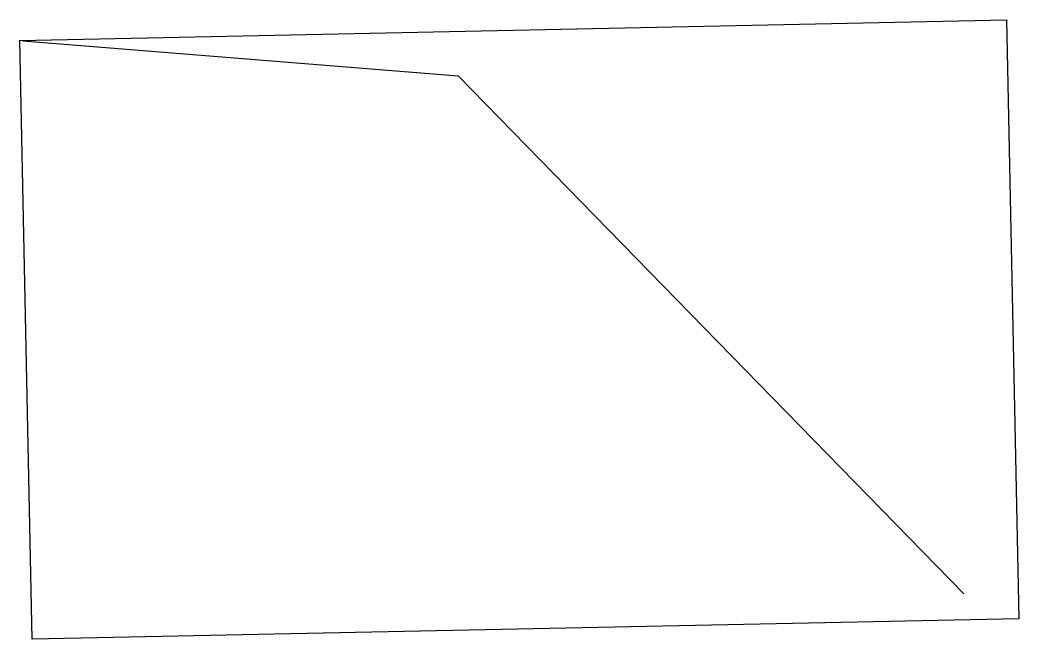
# Model space of a CAD drawing. Extents: x 650114 to 651452, y 2140127 to 2140955.
import ezdxf

# ---------------------------------------------------------------- set-up
doc = ezdxf.new("R2010")
doc.units = 0
doc.header["$MEASUREMENT"] = 0
doc.layers.get('0').update_dxf_attribs({"linetype": 'CONTINUOUS'})
doc.layers.add('CNV1', color=7, linetype='CONTINUOUS')
picture_1 = doc.add_image_def('image1.jpg', size_in_pixel=(8192, 4968))

msp = doc.modelspace()

# ---------------------------------------------------------------- linework, layer by layer
at = {"layer": 'CNV1', "color": 1}
msp.add_lwpolyline([(650117.7, 2140927.3), (650700.6, 2140880.4), (651377.7, 2140187.1), (651377.7, 2140187.1)], dxfattribs=at)

# ---------------------------------------------------------------- pictures from other files: only their frames are drawn
image = msp.add_image(picture_1, insert=(650130.4, 2140126.6), size_in_units=(1321.4, 801.4), rotation=1.1808)
image.dxf.flags = 7

doc.saveas('drawing.dxf')
